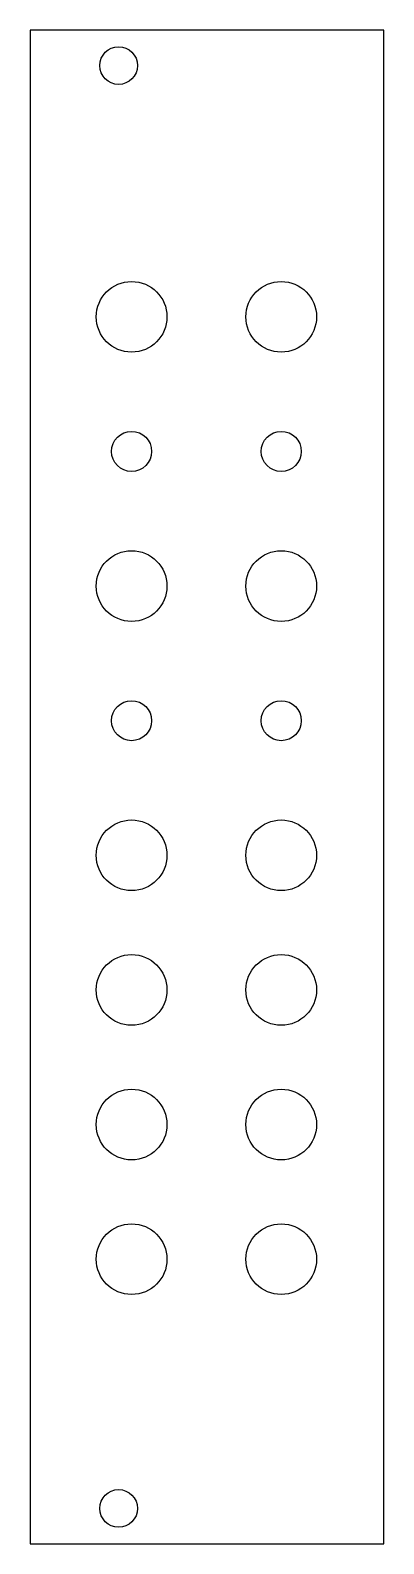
# Model space of a CAD drawing. Header units: millimetres. Extents: x 0 to 30, y 0 to 128.
import ezdxf

# ---------------------------------------------------------------- set-up
doc = ezdxf.new("R2010")
doc.units = ezdxf.units.MM
doc.layers.get('0').update_dxf_attribs({"lineweight": 25})

msp = doc.modelspace()

# ---------------------------------------------------------------- linework, layer by layer
for p, q in [((30, 128.5), (0, 128.5)), ((0, 128.5), (0, 0)), ((30, 0), (30, 128.5)), ((0, 0), (30, 0))]:
    msp.add_line(p, q)
for centre, radius in [((7.5, 125.5), 1.6), ((8.6, 104.17), 3), ((21.3, 104.17), 3), ((8.6, 92.74), 1.7), ((21.3, 92.74), 1.7), ((8.6, 81.31), 3), ((21.3, 81.31), 3), ((8.6, 69.88), 1.7), ((21.3, 69.88), 1.7), ((8.6, 58.45), 3), ((21.3, 58.45), 3), ((8.6, 47.02), 3), ((21.3, 47.02), 3), ((8.6, 35.59), 3), ((21.3, 35.59), 3), ((8.6, 24.16), 3), ((21.3, 24.16), 3), ((7.5, 3), 1.6)]:
    msp.add_circle(centre, radius)

doc.saveas('drawing.dxf')
